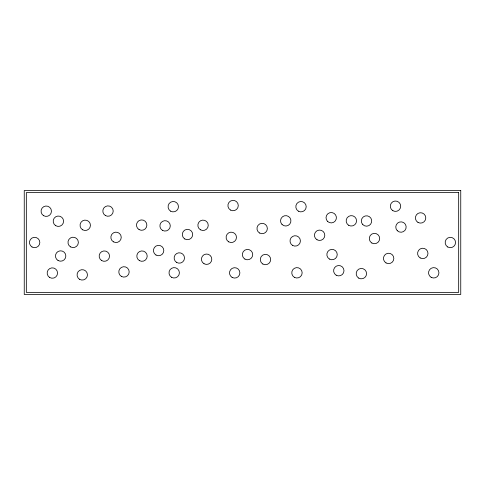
<?xml version="1.0" encoding="UTF-8"?>
<svg xmlns="http://www.w3.org/2000/svg" width="485" height="485" viewBox="0 0 485 485"><rect width="100%" height="100%" fill="white"/><g stroke="black" fill="none" stroke-linecap="round" stroke-linejoin="round"><path stroke-width="0.73" d="M460.75 190.538L24.25 190.538L24.25 294.462L460.75 294.462L460.75 190.538M458.671 192.612L26.329 192.612L26.329 292.388L458.671 292.388L458.671 192.612M32.046 246.998A5.196 5.196 0 0 0 39.837 242.5A5.196 5.196 0 0 0 32.046 238.002A5.196 5.196 0 0 0 32.046 246.998M447.758 246.998A5.196 5.196 0 0 0 455.554 242.5A5.196 5.196 0 0 0 447.758 238.002A5.196 5.196 0 0 0 447.758 246.998M139.074 229.599A5.196 5.196 0 0 0 146.87 225.101A5.196 5.196 0 0 0 139.074 220.602A5.196 5.196 0 0 0 139.074 229.599M176.722 262.482A5.196 5.196 0 0 0 184.512 257.978A5.196 5.196 0 0 0 176.722 253.479A5.196 5.196 0 0 0 176.722 262.482M259.566 233.012A5.196 5.196 0 0 0 267.362 228.514A5.196 5.196 0 0 0 259.566 224.009A5.196 5.196 0 0 0 259.566 233.012M329.448 259.063A5.196 5.196 0 0 0 337.245 254.558A5.196 5.196 0 0 0 329.448 250.06A5.196 5.196 0 0 0 329.448 259.063M362.847 224.664A5.196 5.196 0 0 0 371.54 222.336A5.196 5.196 0 0 0 365.175 215.97A5.196 5.196 0 0 0 362.847 224.664M82.644 229.805A5.196 5.196 0 0 0 90.44 225.301A5.196 5.196 0 0 0 82.644 220.802A5.196 5.196 0 0 0 82.644 229.805M58.048 260.506A5.196 5.196 0 0 0 65.839 256.001A5.196 5.196 0 0 0 58.048 251.503A5.196 5.196 0 0 0 58.048 260.506M200.457 229.805A5.196 5.196 0 0 0 208.253 225.301A5.196 5.196 0 0 0 200.457 220.802A5.196 5.196 0 0 0 200.457 229.805M292.613 245.422A5.196 5.196 0 0 0 300.403 240.924A5.196 5.196 0 0 0 292.613 236.419A5.196 5.196 0 0 0 292.613 245.422M386.048 262.937A5.196 5.196 0 0 0 393.844 258.438A5.196 5.196 0 0 0 386.048 253.934A5.196 5.196 0 0 0 386.048 262.937M101.753 260.621A5.196 5.196 0 0 0 109.543 256.116A5.196 5.196 0 0 0 101.753 251.618A5.196 5.196 0 0 0 101.753 260.621M139.413 260.621A5.196 5.196 0 0 0 147.204 256.116A5.196 5.196 0 0 0 139.413 251.618A5.196 5.196 0 0 0 139.413 260.621M232.097 277.39A5.196 5.196 0 0 0 239.887 272.885A5.196 5.196 0 0 0 232.097 268.387A5.196 5.196 0 0 0 232.097 277.39M262.864 264.034A5.196 5.196 0 0 0 270.66 259.536A5.196 5.196 0 0 0 262.864 255.037A5.196 5.196 0 0 0 262.864 264.034M327.545 221.39A5.196 5.196 0 0 0 336.238 219.056A5.196 5.196 0 0 0 329.879 212.697A5.196 5.196 0 0 0 327.545 221.39M79.661 279.372A5.196 5.196 0 0 0 87.458 274.868A5.196 5.196 0 0 0 79.661 270.369A5.196 5.196 0 0 0 79.661 279.372M417.991 222.421A5.196 5.196 0 0 0 425.788 217.923A5.196 5.196 0 0 0 417.991 213.424A5.196 5.196 0 0 0 417.991 222.421M358.779 278.141A5.196 5.196 0 0 0 366.575 273.637A5.196 5.196 0 0 0 358.779 269.139A5.196 5.196 0 0 0 358.779 278.141M230.502 210.053A5.196 5.196 0 0 0 238.293 205.555A5.196 5.196 0 0 0 230.502 201.051A5.196 5.196 0 0 0 230.502 210.053M43.656 215.716A5.196 5.196 0 0 0 51.452 211.211A5.196 5.196 0 0 0 43.656 206.713A5.196 5.196 0 0 0 43.656 215.716M105.421 215.564A5.196 5.196 0 0 0 113.211 211.066A5.196 5.196 0 0 0 105.421 206.561A5.196 5.196 0 0 0 105.421 215.564M431.147 277.311A5.196 5.196 0 0 0 438.937 272.806A5.196 5.196 0 0 0 431.147 268.308A5.196 5.196 0 0 0 431.147 277.311M392.886 210.714A5.196 5.196 0 0 0 400.683 206.216A5.196 5.196 0 0 0 392.886 201.712A5.196 5.196 0 0 0 392.886 210.714M294.365 277.311A5.196 5.196 0 0 0 302.161 272.806A5.196 5.196 0 0 0 294.365 268.308A5.196 5.196 0 0 0 294.365 277.311M171.599 277.311A5.196 5.196 0 0 0 179.395 272.806A5.196 5.196 0 0 0 171.599 268.308A5.196 5.196 0 0 0 171.599 277.311M55.787 225.731A5.196 5.196 0 0 0 63.583 221.233A5.196 5.196 0 0 0 55.787 216.728A5.196 5.196 0 0 0 55.787 225.731M170.671 211.187A5.196 5.196 0 0 0 178.468 206.689A5.196 5.196 0 0 0 170.671 202.184A5.196 5.196 0 0 0 170.671 211.187M298.414 211.187A5.196 5.196 0 0 0 306.205 206.689A5.196 5.196 0 0 0 298.414 202.184A5.196 5.196 0 0 0 298.414 211.187M336.196 275.201A5.196 5.196 0 0 0 343.992 270.703A5.196 5.196 0 0 0 336.196 266.204A5.196 5.196 0 0 0 336.196 275.201M397.294 230.721A5.196 5.196 0 0 0 405.987 228.387A5.196 5.196 0 0 0 399.622 222.027A5.196 5.196 0 0 0 397.294 230.721M228.69 241.845A5.196 5.196 0 0 0 236.48 237.347A5.196 5.196 0 0 0 228.69 232.848A5.196 5.196 0 0 0 228.69 241.845M113.448 241.845A5.196 5.196 0 0 0 121.244 237.347A5.196 5.196 0 0 0 113.448 232.848A5.196 5.196 0 0 0 113.448 241.845M204.009 263.725A5.196 5.196 0 0 0 211.799 259.226A5.196 5.196 0 0 0 204.009 254.728A5.196 5.196 0 0 0 204.009 263.725M162.493 230.369A5.196 5.196 0 0 0 170.283 225.864A5.196 5.196 0 0 0 162.493 221.366A5.196 5.196 0 0 0 162.493 230.369M121.389 276.401A5.196 5.196 0 0 0 129.186 271.897A5.196 5.196 0 0 0 121.389 267.399A5.196 5.196 0 0 0 121.389 276.401M317.014 239.766A5.196 5.196 0 0 0 324.804 235.267A5.196 5.196 0 0 0 317.014 230.763A5.196 5.196 0 0 0 317.014 239.766M156.018 255.043A5.196 5.196 0 0 0 163.815 250.539A5.196 5.196 0 0 0 156.018 246.04A5.196 5.196 0 0 0 156.018 255.043M184.791 238.966A5.196 5.196 0 0 0 192.678 234.637A5.196 5.196 0 0 0 184.985 229.969A5.196 5.196 0 0 0 184.791 238.966M244.925 259.099A5.196 5.196 0 0 0 252.715 254.601A5.196 5.196 0 0 0 244.925 250.096A5.196 5.196 0 0 0 244.925 259.099M371.88 243.033A5.196 5.196 0 0 0 379.67 238.529A5.196 5.196 0 0 0 371.88 234.031A5.196 5.196 0 0 0 371.88 243.033M70.574 246.901A5.196 5.196 0 0 0 78.364 242.403A5.196 5.196 0 0 0 70.574 237.899A5.196 5.196 0 0 0 70.574 246.901M282.052 224.5A5.196 5.196 0 0 0 290.745 222.172A5.196 5.196 0 0 0 284.38 215.807A5.196 5.196 0 0 0 282.052 224.5M348.757 225.331A5.196 5.196 0 0 0 356.554 220.827A5.196 5.196 0 0 0 348.757 216.328A5.196 5.196 0 0 0 348.757 225.331M420.186 257.929A5.196 5.196 0 0 0 427.982 253.431A5.196 5.196 0 0 0 420.186 248.926A5.196 5.196 0 0 0 420.186 257.929M49.755 277.547A5.196 5.196 0 0 0 57.551 273.043A5.196 5.196 0 0 0 49.755 268.544A5.196 5.196 0 0 0 49.755 277.547"/></g></svg>
